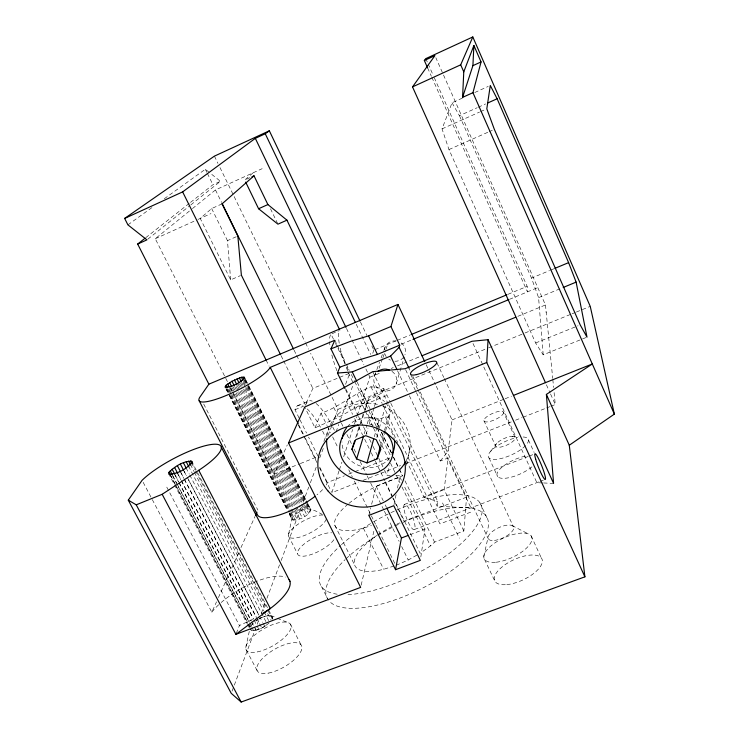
<?xml version="1.0" encoding="UTF-8"?>
<svg xmlns="http://www.w3.org/2000/svg" width="739" height="739" viewBox="0 0 739 739"><rect width="100%" height="100%" fill="white"/><g stroke="black" fill="none" stroke-linecap="round" stroke-linejoin="round"><path stroke-width="0.55" stroke-dasharray="3.69 2.77" d="M393.416 498.372L420.094 553.317L430.467 545.899L434.55 542.103L463.843 530.999L466.558 497.135L448.046 457.968L440.324 460.988L408.307 393.462M289.272 514.076L292.395 519.905C299.277 520.561 308.237 516.302 310.879 509.781L307.793 503.629M291.868 519.203C292.653 515.111 297.3 513.199 300.524 511.222C307.71 506.169 315.525 510.723 322.204 514.381M463.843 530.999L444.167 489.634L448.046 457.968M440.324 460.988L448.157 451.206L452.056 419.891L435.964 385.564M416.426 392.612L470.946 507.942L437.183 506.261L437.811 501.522L390.755 403.106M420.824 556.994L424.962 529.013L403.762 485.089M406.459 465.256L409.969 447.852M393.998 504.608L396.095 494.64M397.49 487.999L399.817 476.914L376.16 486.207L371.015 506.742M288.681 533.789L291.988 518.178L289.402 513.06M245.773 647.613L249.496 630.395M483.796 556.541L487.999 537.567M361.168 585.168L374.211 529.734M390.312 475.399L387.014 475.269L389.259 465.718M368.844 515.388L370.747 507.822M271.97 619.31L272.534 617.49L191.992 461.93M381.416 447.104L385.407 431.742M385.693 430.652L390.534 411.993L386.238 403.014L379.532 427.438M380.493 445.756L384.243 431.484M384.529 430.384L387.984 417.212L390.534 411.993M376.788 437.433L379.227 428.546M374.331 436.731L379.218 419.281L385.388 416.787L387.984 417.212M315.026 427.872L321.022 413.23C339.183 407.18 353.538 393.869 370.978 386.765L383.818 388.603L382.71 392.446L338.277 417.424L315.026 427.872L304.745 407.023M366.064 434.597L367.994 428.121M369.288 423.807L374.11 407.632M374.433 406.552L377.647 395.771L375.107 395.374L368.927 397.896L364.272 410.561M375.883 373.491A11.565 10.928 16.9 0 0 381.324 390.266L384.252 390.986A11.565 10.928 16.9 0 0 394.691 386.719L396.095 384.234L404.279 357.066M364.262 433.728L366.913 424.953M367.246 423.853L369.241 417.267L366.387 411.355M356.743 436.407L364.752 411.106M365.094 409.997L368.927 397.896M355.708 437.497L359.819 424.565M360.161 423.493L363.93 411.632M339.035 470.872L331.866 492.654L358.72 482.059M339.395 469.782L341.908 462.161M343.7 456.72L352.66 429.498M354.452 424.047L356.965 416.426M357.316 415.336L369.869 377.223L368.373 374.11M372.752 353.297L373.851 350.092M379.061 368.29L382.479 358.831M382.857 357.778L385.518 350.415M385.897 349.371L388.178 343.062M336.042 431.927L338.767 424.408M340.328 420.121L353.177 384.705M374.497 375.994L376.437 370.673M376.825 369.611L379.55 362.175M381.112 357.916L383.439 351.542M383.837 350.48L385.001 347.293M232.046 691.177L255.583 628.547M257.2 624.224L259.232 618.829M261.264 613.425L265.319 602.627M266.945 598.313L279.518 564.836M281.143 560.522L301.022 507.61M303.055 502.215L308.736 487.093M310.362 482.77L316.855 465.496M319.691 457.94L323.747 447.141M328.208 435.262L331.866 425.544M332.273 424.463L337.954 409.351L310.611 353.307M323.876 441.368L328.624 428.869M345.575 384.335L349.861 373.112L312.846 388.428L305.761 404.104M585.925 337.575L543.193 354.822L535.646 342.979L448.97 149.555L442.033 128.882L452.046 102.776L462.383 98.102M236.277 633.36L239.427 625.517L255.371 618.109M170.607 475.343L250.022 627.041L253.403 622.977M152.28 499.582L211.825 612.215L216.527 601.795M218.402 597.629L239.085 551.784M240.969 547.608L255.075 516.349M232.6 391.882L274.114 474.115L287.342 444.85M250.41 626.69L252.692 623.365M490.705 451.243L496.747 443.4M222.06 203.862L211.668 208.555L200.232 218.421L230.67 279.878L240.406 275.61M269.024 623.042C264.054 627.014 256.904 632.242 250.29 629.665M227.409 381.601L155.273 238.734L191.567 209.313M192.454 208.592L215.474 189.941L262.179 168.668M147.837 239.15L189.96 205.59M190.856 204.879L220.434 181.304L210.67 173.508M257.588 619.615L255.74 621.074L260.488 618.026M145.731 237.699L189.637 203.096M190.533 202.384L212.934 184.732L220.434 181.304M127.912 224.859L153.102 206.772M164.298 198.736L205.35 169.259L209.784 172.806M250.272 629.434L251.334 630.201C257.264 631.245 262.687 627.54 267.481 624.612M376.022 525.226L395.781 565.464L408.233 560.005L418.117 554.426M258.438 619.31C263.703 615.984 270.65 613.952 276.247 617.952M249.874 177.711L244.692 180.067L253.135 172.787L254.124 174.847M474.789 92.504L488.23 86.426M155.273 238.734L197.091 219.843M198.135 219.372L210.994 213.562M452.046 102.776L459.427 115.7L477.228 107.7M478.281 107.238L485.606 103.94M442.033 128.882L479.519 112.088M480.562 111.617L485.763 109.289M230.67 279.878L227.473 240.646L236.803 236.489M448.97 149.555L488.174 132.133M489.2 131.681L492.294 130.304M332.033 333.714L338.952 330.795M543.193 354.822L538.583 297.632L531.498 278.104L549.53 270.594M550.592 270.151L553.77 268.82M374.913 349.649L396.206 340.79M397.268 340.346L410.043 335.035M507.998 294.307L527.166 286.344L433.765 76.56M401.323 344.198L411.928 339.801M509.42 299.36L537.77 287.6M538.583 297.632L562.564 287.72M297.641 405.646L308.135 401.314M369.869 377.223L381.573 372.41M391.153 368.465L393.277 367.588M397.536 365.842L419.891 356.641M517.799 316.357L545.474 304.967L435.853 57.744M294.981 409.72L303.461 406.228A49.873 13.967 68.5 0 0 294.981 409.72L299.507 418.856M337.954 409.351L487.611 348.254M488.682 347.82L523.96 333.418M525.032 332.975L570.998 314.214M572.069 313.779L575.275 312.468M576.346 312.034L590.239 306.362M386.479 395.633L355.247 408.344L346.083 389.453M535.646 342.979L578.074 325.76M261.32 617.786C264.119 616.428 272.793 613.084 272.34 618.968L267.592 609.795M274.114 474.115L299.267 464M300.311 463.584L318.13 456.425L308.569 437.137M452.056 419.891L504.063 399.162M505.125 398.737L511.49 396.196M326.204 484.978A39.352 11.732 -27.5 0 0 327.359 482.558L344.402 475.805M348.66 474.115L353.981 472.009M355.053 471.584L391.264 457.229M363.015 480.368L400.612 465.542M405.979 463.418L511.24 421.904M515.536 420.205L521.983 417.664M523.055 417.239L545.613 408.344M546.684 407.919L549.908 406.644M550.989 406.228L555.285 404.529L554.047 392.021M348.91 503.407A50.982 17.034 -26.6 0 1 385.296 482.585L402.385 475.879L393.36 457.164M404.372 504.451L528.459 456.36M529.53 455.945L532.736 454.697M406.238 460.194L424.103 497.402L444.167 489.634M466.558 497.135L404.039 521.18L392.695 497.818M414.551 529.447L539.008 481.81M540.08 481.403L543.294 480.174M409.988 534.731L424.962 529.013M470.641 512.173L439.954 523.896L382.673 404.455M348.069 504.109A50.982 17.034 -26.6 0 0 363.394 528.182L371.468 525.521M376.751 535.489A50.621 18.604 -26.7 0 0 354.452 564.217A50.621 18.604 -26.7 0 0 383.68 569.289L394.681 565.815M369.241 417.267L374.461 417.461L379.218 419.281M395.799 475.62L402.385 475.879M542.454 482.927L536.884 482.706L472.47 342.323M543.562 482.973L553.585 483.389M512.062 436.379L518.593 436.786M424.103 497.402L437.811 501.522M277.319 618.367L288.025 622.524M512.025 525.54L528.607 534.066M270.899 615.883L272.534 617.49M377.647 395.771L384.52 401.563M310.879 509.781L307.729 503.943M143.163 482.336L151.744 498.566M246.392 650.144L257.403 671.086M172.908 475.953L176.649 483.112M177.184 484.137L249.412 622.22M170.007 474.475L174.801 483.648M175.337 484.664L247.833 623.162M248.359 624.178L249.967 627.235M168.547 473.422L247.103 623.568M247.602 624.344L249.228 627.633M166.765 487.103L239.427 625.517M181.11 472.849L183.762 477.948M184.297 478.964L256.525 617.573M180.14 471.297L183.854 478.419M184.39 479.445L256.008 616.889M256.535 617.906L261.846 628.085M178.302 474.586L180.963 479.685M181.489 480.701L253.338 618.404M177.083 472.674L180.796 479.796M181.332 480.812L253.514 619.162M254.05 620.178L256.701 625.268M257.227 626.284L258.826 629.342M175.328 475.316L178.533 481.44M179.069 482.465L251.094 620.298M174.247 473.708L178.524 481.883M179.06 482.909L251.158 620.945M251.694 621.97L253.828 626.062M254.364 627.088L255.971 630.155M172.363 475.343L249.228 622.349M249.764 623.374L251.371 626.432M251.897 627.457L253.505 630.515M188.528 466.133L263.601 610.857M264.128 611.883L268.663 620.603M186.071 467.907L189.267 474.05M189.794 475.075L265.892 621.536M184.113 471.26L186.764 476.35M187.3 477.376L258.899 614.968M183.207 469.671L186.394 475.777M188.51 479.851L258.955 615.236M259.491 616.252L262.668 622.367M263.195 623.383L264.784 626.432M191.586 463.039L195.281 470.18M195.715 471.131L267.056 608.779M190.403 464.48L194.117 471.63M194.431 472.378L265.56 609.49M267.675 613.573L270.853 619.707M290.325 624.03L301.069 644.879M203.705 404.021L257.893 510.104M321.493 586.554L327.682 598.766M288.432 535.895L297.503 553.779M233.09 386.737L235.667 391.864M236.184 392.889L294.565 508.681M295.083 509.707L299.729 518.926M232.24 387.753L234.826 392.889M235.353 393.915L293.845 509.882M294.362 510.908L295.914 513.993M230.688 387.661L233.265 392.778M233.783 393.804L297.337 519.739M230.522 387.772L232.083 390.857M229.764 388.077L232.36 393.213M232.877 394.238L294.085 515.48M229.127 389.314L231.205 393.444M231.732 394.469L290.538 510.908M291.055 511.942L295.221 520.182M228.277 389.314L230.882 394.46M231.399 395.485L290.141 511.767M290.667 512.792L292.746 516.912M226.984 388.557L230.106 394.728M230.623 395.762L289.374 512.007M289.9 513.042L293.54 520.238M226.845 389.296L229.423 394.414M229.94 395.439L288.884 512.044M225.94 388.465L229.062 394.626M229.58 395.651L287.203 509.633M289.282 513.744L292.395 519.905M226.06 389.047L228.647 394.173M229.173 395.199L287.203 509.975M243.011 382.553L245.08 386.673M245.597 387.707L304.089 504.21M304.607 505.236L308.745 513.485M241.93 383.033L242.955 385.084M245.025 389.194L303.295 505.208M303.812 506.233L305.355 509.319M240.517 382.876L243.085 387.993M243.602 389.019L306.907 515M239.556 383.938L242.133 389.074M242.651 390.1L300.93 506.012M301.447 507.046L302.999 510.122M238.18 384.262L240.757 389.388M241.274 390.404L300.052 507.25M300.57 508.275L304.69 516.469M237.552 386.109L239.621 390.21M240.138 391.236L297.429 505.06M299.489 509.171L300.524 511.222M236.166 386.608L238.226 390.709M238.743 391.735L302.242 517.817M234.549 386.386L237.127 391.513M237.644 392.538L298.113 512.533M245.579 379.532L307.276 502.603M245.662 380.16L248.249 385.315M248.766 386.349L307.212 502.917M244.84 379.255L247.934 385.425M248.443 386.451L306.676 502.566M307.193 503.601L310.796 510.788M244.591 380.077L247.177 385.231M247.685 386.257L306.048 502.612M306.565 503.638L309.142 508.792M243.962 380.289L245.514 383.375M247.574 387.495L305.937 503.813M306.454 504.848L310.066 512.053M243.482 381.389L246.059 386.534M246.577 387.559L303.84 501.67M305.909 505.781L307.452 508.866M334.859 525.309L354.702 565.123M300.016 419.872L306.556 433.072M298.796 424.98L304.921 437.312M305.429 438.347L316.652 460.97M319.71 467.14L327.359 482.558M266.077 360.05L269.135 366.221M298.205 424.814L303.304 435.095M303.821 436.121L317.077 462.845M319.627 467.981L331.358 491.629M363.394 528.182L383.68 569.289M211.668 208.555L227.473 240.646M281.125 355.773L283.166 359.902M283.674 360.937L305.078 404.325M205.35 169.259L206.865 172.353M207.373 173.388L212.934 184.732M215.474 189.941L221.561 202.347M294.085 350.175L296.117 354.314M296.616 355.348L312.846 388.428M321.022 413.23L327.072 425.553M327.58 426.588L330.601 432.749M332.624 436.86L338.176 448.157M348.771 469.736L352.3 476.932M354.323 481.043L375.514 524.191M376.16 486.207L383.236 500.709M385.259 504.848L386.266 506.926M214.412 156.132L217.959 163.402M219.982 167.55L305.041 341.898M305.549 342.933L308.588 349.159M333.751 407.494L340.845 422.024M341.353 423.059L342.878 426.172M346.924 434.467L351.995 444.85M354.018 448.998L356.558 454.18M360.105 461.45L366.692 474.937M367.191 475.971L370.239 482.197M370.738 483.232L383.911 510.206M384.419 511.24L399.115 541.327M401.647 546.518L408.233 560.005M346.083 400.926L352.632 414.403M354.646 418.551L358.175 425.803M358.674 426.837L362.701 435.132M364.715 439.28L370.756 451.723M371.264 452.758L374.784 460.018M375.292 461.053L384.853 480.747M385.361 481.782L392.908 497.338M385.296 482.585L392.197 496.811M345.464 389.573L357.981 415.383M358.48 416.417L362.988 425.71M363.486 426.745L366.997 433.969M369.5 439.132L372.502 445.331M373.001 446.356L378.008 456.684M378.507 457.718L384.012 469.071M384.511 470.106L387.014 475.269M361.528 390.635L367.181 402.367M374.461 417.461L379.467 427.853M381.472 432.01L391.485 452.776M393.49 456.933L398.995 468.36M399.503 469.394L402.506 475.63M405.009 480.821L434.55 542.103M357.27 382.312L370.802 410.385M371.301 411.42L379.329 428.057M381.333 432.213L391.356 453.007M334.822 340.254L336.818 344.402M337.317 345.436L345.806 363.034M346.305 364.068L349.307 370.276M351.302 374.414L354.295 380.631M354.794 381.666L376.77 427.207M377.278 428.241L390.755 456.194M270.492 208.758L277.439 223.141M333.52 339.266L331.044 334.139A40.469 9.616 67.6 0 0 329.557 341.132M335.497 343.367L337.474 347.469M337.972 348.494L346.388 365.934M346.887 366.96L348.374 370.036M399.817 476.914L401.794 481.006M364.955 408.399L365.907 410.376M357.085 394.007L373.056 427.077M373.555 428.112L390.035 462.208M390.534 463.242L396.021 474.604M396.52 475.639L400.021 482.872M402.016 487.001L430.467 545.899M346.462 328.412L351.441 338.795M351.94 339.838L360.401 357.491M360.9 358.535L363.893 364.761M365.879 368.918L367.874 373.075M373.213 384.723L382.174 403.411M370.978 386.765L375.107 395.374M385.388 416.787L397.794 442.624M442.522 502.945L459.362 538.223M356.244 324.245L370.655 354.434M383.818 388.603L390.257 402.071M372.77 371.662L388.16 403.827M388.659 404.861L437.183 506.261M360.475 322.028L366.913 335.543M371.865 345.935L373.352 349.048M397.471 370.608L407.817 392.427M484.479 559.275L494.964 581.362M408.926 368.087L409.905 370.165M412.852 376.4L418.246 387.827M420.205 391.984L448.157 451.206M410.681 374.433L417.563 389.01M418.062 390.053L488.377 538.98M405.628 369.749L415.937 391.568M479.833 502.705L487.952 519.923M426.218 364.761L435.474 384.52M489.015 457.977L497.744 476.738M436.943 362.821L443.751 377.417M444.241 378.451L513.319 526.482M483.879 420.574L495.555 445.802M531.11 535.877L541.382 558.01M503.592 412.491A10.725 3.344 -24.4 0 1 489.07 421.646A10.725 3.344 -24.4 0 1 488.544 415.549A10.725 3.344 -24.4 0 1 503.592 412.491L515.212 437.821A10.669 3.556 -24.3 0 1 500.82 447.058A10.669 3.556 -24.3 0 1 500.127 440.647A10.669 3.556 -24.3 0 1 515.212 437.821M528.422 439.945L534.168 452.508M546.389 384.742L550.13 393.074M550.601 394.118L555.285 404.529M425.784 58.64L427.659 62.852M428.13 63.905L433.294 75.507M427.622 67.877L431.373 76.283M431.844 77.336L527.443 291.887L527.166 286.344M459.427 115.7L531.498 278.104M545.964 311.876L546.213 312.421M545.474 304.967L552.707 378.377M552.818 379.513L553.603 387.476M523.092 436.989A21.819 7.381 -24.3 0 1 526.214 444.887M525.568 445.599A21.819 7.381 -24.3 0 1 498.335 459.067A21.819 7.381 -24.3 0 1 490.687 451.27A21.819 7.381 -24.3 0 1 517.596 437.47M403.633 357.214A10.669 10.152 16.5 0 1 394.903 361.26M390.432 360.17A10.669 10.152 16.5 0 1 388.834 359.228M386.238 356.651A10.669 10.152 16.5 0 1 384.502 352.531M384.391 349.87A10.669 10.152 16.5 0 1 395.956 340.947M401.129 342.924A10.669 10.152 16.5 0 1 404.935 354.896M391.947 371.329A11.565 10.928 16.9 0 1 396.095 384.234M377.675 534.87A50.621 18.604 -26.7 0 1 395.614 524.764M396.667 524.284A50.621 18.604 -26.7 0 1 399.836 522.879M382.7 406.053A42.021 39.112 17.2 0 1 406.598 459.843M326.869 436.657A42.021 39.112 17.2 0 1 329.021 427.826M330.379 424.703A42.021 39.112 17.2 0 1 378.488 404.676M389.832 457.866A26.539 24.701 17.2 0 1 385.167 462.438L379.356 465.662A26.539 24.701 17.2 0 1 341.935 441.774M347.302 426.846A26.539 24.701 17.2 0 1 357.076 419.761L363.671 418.034A26.539 24.701 17.2 0 1 394.321 439.483M369.712 424.371A26.89 24.987 17.3 0 1 380.973 428.666M326.268 519.129A21.228 6.854 -27.7 0 1 299.766 537.096A21.228 6.854 -27.7 0 1 292.561 528.625A21.228 6.854 -27.7 0 1 322.804 515.055M211.825 612.215A46.88 16.313 -29.5 0 1 220.259 603.31M221.183 602.507A46.88 16.313 -29.5 0 1 285.503 577.067M322.601 489.615A39.352 11.732 -27.5 0 1 316.976 494.816M333.889 539.729A21.163 7.15 -27.9 0 1 305.992 555.885A21.163 7.15 -27.9 0 1 302.62 545.308A21.163 7.15 -27.9 0 1 331.682 532.828M531.895 466.836A21.745 7.695 -24.3 0 1 504.903 478.281A21.745 7.695 -24.3 0 1 499.98 469.089A21.745 7.695 -24.3 0 1 526.113 456.037M352.688 381.887A40.534 9.33 67.6 0 1 348.429 372.696M347.635 370.793A40.534 9.33 67.6 0 1 346.111 366.969M345.03 364.096A40.534 9.33 67.6 0 1 340.032 347.395M339.219 343.229A40.534 9.33 67.6 0 1 339.94 330.379M336.947 370.766A40.469 9.616 67.6 0 1 331.645 354.193M329.862 344.91A40.469 9.616 67.6 0 1 329.594 342.018M305.586 405.36A49.956 13.57 68.5 0 1 312.227 401.129M316.08 403.466A49.956 13.57 68.5 0 1 332.208 425.987M332.716 426.957A49.956 13.57 68.5 0 1 334.693 430.948M307.175 408.926A49.873 13.967 68.5 0 1 320.504 427.29M322.537 431.086A49.873 13.967 68.5 0 1 325.483 437.109M402.977 522.344A89.493 33.929 -26.8 0 1 487.851 519.6A89.493 33.929 -26.8 0 1 422.985 587.902A89.493 33.929 -26.8 0 1 328.735 600.511M328.19 599.782A89.493 33.929 -26.8 0 1 345.159 559.599M345.991 558.813A89.493 33.929 -26.8 0 1 376.835 535.895M377.768 535.341A89.493 33.929 -26.8 0 1 393.093 526.981M395.06 526.011A89.493 33.929 -26.8 0 1 400.991 523.23M396.945 509.928A89.705 33.024 -26.8 0 1 477.468 524.478A89.705 33.024 -26.8 0 1 346.489 594.646M337.196 594.202A89.705 33.024 -26.8 0 1 340.559 545.474M341.427 544.689A89.705 33.024 -26.8 0 1 372.604 522.381M373.537 521.826A89.705 33.024 -26.8 0 1 389.998 513.134M390.986 512.663A89.705 33.024 -26.8 0 1 395.947 510.372M404.159 509.984A13.57 3.132 69.3 0 0 413.766 529.687A13.57 3.132 69.3 0 0 410.385 511.249A13.57 3.132 69.3 0 0 404.159 509.984M257.329 651.927A25.579 9.635 -29.8 0 0 291.157 626.441A25.579 9.635 -29.8 0 0 256.895 633.332A25.579 9.635 -29.8 0 0 257.329 651.927M496.22 562.222A26.142 10.642 -25 0 0 532.043 538.509A26.142 10.642 -25 0 0 495.499 542.518A26.142 10.642 -25 0 0 496.22 562.222M494.474 540.412A13.976 5.515 -25 0 0 513.771 527.868A13.976 5.515 -25 0 0 494.409 530.066A13.976 5.515 -25 0 0 494.474 540.412M506.797 584.614A26.041 11.076 -24.9 0 0 542.361 560.744A26.041 11.076 -24.9 0 0 505.735 564.245A26.041 11.076 -24.9 0 0 506.797 584.614M268.433 673.109A25.486 10.032 -30.1 0 0 301.955 647.373A25.486 10.032 -30.1 0 0 267.647 653.904A25.486 10.032 -30.1 0 0 268.433 673.109"/><path stroke-width="1.11" d="M472.951 92.689L462.577 97.372L463.769 71.822L473.884 45.495L481.052 61.937L472.951 92.689L614.358 414.108L569.279 445.238L584.9 576.836L241.154 702.05L231.233 693.33L128.281 500.164L142.091 480.304A47.998 11.427 -28 0 1 209.645 444.758A47.998 11.427 -28 0 1 198.745 470.3L162.164 494.289L136.235 504.82L128.281 500.164M462.577 97.372L472.905 65.651L473.884 45.495M584.9 576.836L486.752 362.489L488.063 339.691L471.99 341.27L405.129 368.715L372.77 371.662L328.07 396.51L304.745 407.023L288.543 442.994L360.65 587.385L235.889 634.339L162.164 494.289M395.541 569.704L368.844 515.388L393.767 505.716L420.334 560.356L395.541 569.704L401.425 538.001L386.774 507.961M354.683 440.74L351.949 449.358L356.632 458.947L367.006 462.91L377.029 458.928L380.206 446.855M367.006 462.91L373.722 438.911M337.455 373.047L352.254 371.911L390.58 356.069L399.125 347.312L399.725 345.168L390.922 326.509L397.942 304.431L208.878 384.178L200.057 396.88A40.146 8.157 -26.8 0 0 226.79 395.245A40.146 8.157 -26.8 0 0 270.234 367.394L334.822 340.254L330.952 348.836L339.848 367.209L337.455 373.047L344.965 388.538M356.632 458.947L363.597 435.918M351.949 449.358L355.699 439.705L365.75 435.677L376.179 439.65L380.844 449.303L377.029 458.928M169.009 472.286L168.88 474.17C177.452 474.161 187.115 468.979 191.992 461.93L191.595 461.219C183.152 461.081 174.838 466.429 169.009 472.286L170.072 474.318M488.063 339.691L553.585 483.389L546.389 394.414L592.29 363.976L545.456 382.654L412.519 86.897L460.693 64.829L472.812 36.95L590.239 306.362L614.358 414.108M255.537 515.314L256.95 512.182M412.519 86.897L434.92 55.628L424.343 60.515L427.622 67.877M424.343 60.515L425.784 58.64L472.812 36.95M226.199 385.195L225.025 386.996L225.423 387.439C232.415 386.682 240.314 383.144 244.554 377.481L241.413 377.278L231.963 381.259L226.199 385.195L227.242 387.254M339.441 329.345L286.944 220.167L267.887 204.564L254.013 175.827L222.06 203.862L237.838 236.027L241.376 275.185L280.617 354.738M208.878 384.178L137.666 244.055L144.835 238.411M235.889 634.339L270.298 608.53A46.88 16.313 -29.5 0 0 289.078 579.588M137.666 244.055L146.941 239.87L127.912 224.859L124.642 218.43L182.635 191.891L255.324 138.35L265.255 133.759L269.347 130.803L359.976 320.994M124.642 218.43L214.412 156.132L269.347 130.803M262.835 613.315L270.298 608.53L198.745 470.3M472.905 65.651L481.052 61.937M251.944 176.769L254.013 175.827M487.703 102.998L497.125 98.767L568.624 262.631L576.124 282.122L586.997 337.15L580.198 324.901L494.363 129.39L486.807 108.818L490.299 85.493L497.125 98.767M245.681 182.117L258.585 208.74L267.887 204.564M286.944 220.167L277.938 224.166L258.585 208.74M330.952 348.836L350.637 341.289L368.558 335.875L390.922 326.509M554.832 268.377L568.624 262.631M411.115 334.591L506.936 294.75M412.981 339.367L508.358 299.794M339.848 367.209L359.523 359.791L377.398 354.424L399.725 345.168M563.608 287.295L576.124 282.122M422.015 355.764L515.674 317.234M288.543 442.994L486.752 362.489M513.614 395.347L545.456 382.654M401.425 538.001L407.845 535.553M358.166 425.221L355.034 426.006A26.89 24.987 17.3 0 0 342.212 458.873A26.89 24.987 17.3 0 0 377.629 472.461L383.504 469.2A26.89 24.987 17.3 0 0 384.899 431.742M389.287 369.906L386.349 369.186A11.565 10.928 16.9 0 0 377.925 371.44M136.235 504.82L241.154 702.05M170.229 470.845L172.372 474.937M177.397 465.718L180.584 471.833M174.57 467.445L177.766 473.56M172.132 469.191L174.801 474.29M186.2 461.746L188.851 466.854M183.401 462.771L186.052 467.87M180.399 464.12L183.586 470.235M191.595 461.219L192.657 463.261M190.44 460.942L192.02 464M188.593 461.127L190.717 465.219M199.207 400.824L257.726 515.277A39.352 11.732 -27.5 0 0 315.054 496.349M221.284 447.141L289.965 581.39M229.653 382.626L231.723 386.728M227.686 383.966L229.247 387.051M239.353 377.897L241.413 382.008M236.979 378.811L239.039 382.913M234.457 379.957L237.043 385.084M231.963 381.259L234.032 385.361M244.11 377.066L245.145 379.125M243.039 376.992L244.073 379.052M241.413 377.278L242.965 380.363M270.234 367.394L298.288 423.946M182.635 191.891L266.077 360.05M222.07 203.382L293.577 349.141M352.254 371.911L356.771 381.269M255.324 138.35L345.963 327.377M265.255 133.759L355.247 322.167M368.558 335.875L377.398 354.424M390.58 356.069L396.982 369.574M399.125 347.312L408.926 368.087M397.942 304.431L424.749 361.639M546.389 394.414L569.279 445.238M460.693 64.829L463.769 71.822M394.487 440.555A26.539 24.701 17.2 0 1 392.16 454.217M342.139 438.56A26.539 24.701 17.2 0 1 346.628 427.696M405.545 461.875A42.021 39.112 17.2 0 1 357.556 480.054A42.021 39.112 17.2 0 1 326.675 438.901M535.664 459.141A13.865 1.774 68.3 0 0 544.985 479.463A13.865 1.774 68.3 0 0 539.793 461.284A13.865 1.774 68.3 0 0 535.664 459.141M327.83 490.77A44.035 40.756 17.3 0 0 402.57 482.124A44.035 40.756 17.3 0 0 354.36 425.322A44.035 40.756 17.3 0 0 327.83 490.77M416.362 374.636A14.392 3.704 -25.1 0 0 436.703 362.729A14.392 3.704 -25.1 0 0 417.72 367.034A14.392 3.704 -25.1 0 0 416.362 374.636"/></g></svg>
